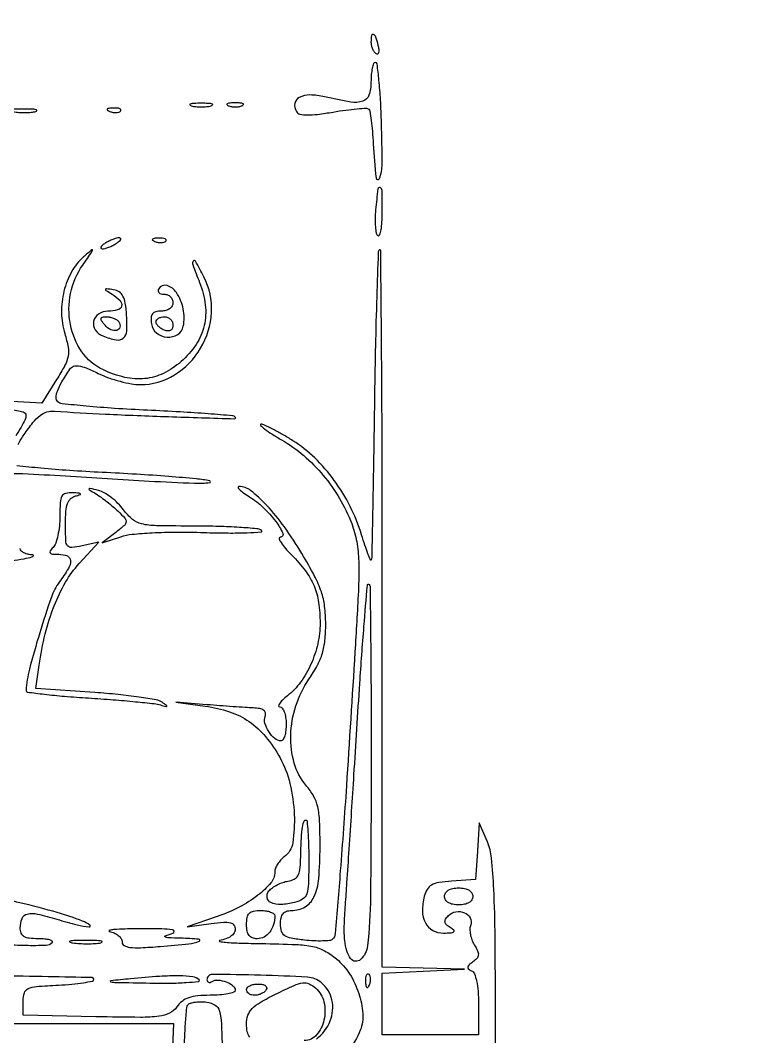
# Model space of a CAD drawing. Extents: x 24 to 1546, y 0 to 2379.
# Drawn here: x 500 to 626.8, y 1605.7 to 1785.4 of the extents above; entities that cross this region are included whole.
import ezdxf

# ---------------------------------------------------------------- set-up
doc = ezdxf.new("R2010")
doc.units = 0
doc.header["$MEASUREMENT"] = 0
doc.layers.get('0').update_dxf_attribs({"linetype": 'CONTINUOUS'})

msp = doc.modelspace()

# ---------------------------------------------------------------- linework, layer by layer
for points in [[(339.46395, 1554.999339, -0.000003), (282.698834, 1555.153426, -0.227171)], [(584, 1581.310317), (584, 1609.040349, 0.002172), (583.938189, 1623.271746, 0.009283), (583.706811, 1631.759813, 0.013452), (583.304952, 1637.27609, 0.075431), (582.574291, 1640.13519), (581.148581, 1643.5), (580.824291, 1638.5), (580.5, 1633.5), (576.254678, 1633.192731, 0.020745), (573.990338, 1632.934079, 0.087751), (572.703716, 1632.492988, 0.131791), (571.923175, 1631.740054, 0.07399), (571.414384, 1630.514902, 0.063227), (571.096006, 1627.865986, 0.119478), (571.613782, 1625.790638, 0.150794), (572.907987, 1624.486721, 0.124515), (574.817388, 1624.015313, 0.011385), (576.170255, 1624.053848, 0.157879), (576.621327, 1624.225912, 0.461564), (576.629174, 1624.502676, 0.042653), (576.008359, 1624.973672, -0.04647), (575.332749, 1625.494398, -0.169745), (575.084245, 1625.965972, -0.181249), (575.191497, 1626.469409, -0.054276), (575.691142, 1627.091142, -0.155237), (577.010603, 1627.773684, -0.142098), (578.534372, 1627.600856, -0.172033), (579.540879, 1626.689225, -0.218505), (579.619969, 1625.452038, 0.091167), (579.483599, 1624.721619, 0.046085), (579.567444, 1623.785846, 0.043694), (579.837642, 1622.80496, 0.049701), (580.266215, 1621.929955, -0.031347), (580.846951, 1620.84666, -0.129941), (580.972168, 1620.121503, -0.162692), (580.711531, 1619.521835, -0.057431), (580, 1618.893356, 0.02858), (579.313917, 1618.35436, 0.173746), (579.099392, 1617.965092, 0.275417), (579.228715, 1617.639306, 0.067589), (579.75, 1617.340536, -0.203421), (580.281064, 1616.80795, -0.043688), (580.668898, 1615.532908, -0.034776), (580.920314, 1613.728413, -0.01723), (581, 1611.416667), (581, 1606), (572.5, 1606), (564, 1606), (564, 1611.45619), (564, 1616.912381), (571.25, 1617.257493), (578.5, 1617.602606), (571.25, 1617.801303), (564, 1618), (563.98438, 1623.75, -0.000718), (563.979113, 1627.864816, -0.000022), (563.982509, 1644.82853, -0.000043), (563.98913, 1664.81823, -0.00003), (563.999943, 1687.432229, 0.00086), (563.973755, 1709.610257, 0.001454), (563.865845, 1728.190746, 0.000121), (563.71758, 1744.743888, 0.664858), (563.499652, 1744.832985, 0.189896), (563.278772, 1744.324888, 0.000502), (563.016487, 1736.555535, 0.002951), (562.780153, 1727.75219, 0.001824), (562.601158, 1717.400756, -0.000626), (562.447, 1707.051441, -0.001015), (562.287101, 1698.255222, -0.000123), (562.126713, 1690.41443, -0.084375), (562.047417, 1690, -0.6787), (561.913394, 1689.997209, -0.008244), (561.469574, 1691.100207, -0.011179), (560.938427, 1692.584215, -0.005903), (560.342496, 1694.447514, 0.042356), (558.339775, 1699.426943, 0.040893), (555.506765, 1704.06015, 0.042035), (552.050109, 1708.044798, 0.051806), (548.192109, 1711.093123, 0.009732), (546.35966, 1712.205821, 0.012837), (544.645215, 1713.143708, 0.010282), (543.190512, 1713.85421, 0.110829), (542.554219, 1713.991839, 0.667127), (542.475344, 1713.797979, 0.033313), (543.187815, 1713.18066, 0.020321), (544.4625, 1712.295955, 0.009301), (546.191535, 1711.241839, -0.044948), (550.102262, 1708.45747, -0.041516), (553.567059, 1704.949834, -0.041073), (556.438505, 1700.877693, -0.041839), (558.58547, 1696.415373, -0.046471), (559.47197, 1693.236144, -0.038435), (559.830955, 1689.736727, -0.019002), (559.764386, 1684.455518, -0.002765), (559.161688, 1673.729732, -0.000902), (557.655623, 1650.031281, -0.003294), (556.574269, 1635.008555, -0.001084), (555.679769, 1623.936318, -0.190867), (555.166118, 1622.89952, -0.160462), (554.686149, 1622.687816, -0.016932), (553.447235, 1622.609239, -0.019566), (551.926357, 1622.623914, -0.0145), (550.25, 1622.754556, -0.016962), (547.878704, 1623.0904, -0.104421), (546.741188, 1623.548306, -0.176089), (546.184383, 1624.309736, -0.070817), (546, 1625.605035, -0.049248), (546.108807, 1626.707046, -0.120861), (546.451315, 1627.439542, -0.143202), (547.049836, 1627.856424, -0.081157), (547.928571, 1628, 0.131745), (550.340416, 1628.646723, 0.156478), (551.917282, 1630.386235, 0.085594), (552.766173, 1633.64029, 0.021106), (553, 1639.177073, 0.009234), (552.914579, 1643.802211, 0.046644), (552.579757, 1646.360189, 0.073331), (551.850908, 1648.240595, 0.045865), (550.5, 1650.182369, -0.10644), (548.439067, 1654.070308, -0.0759), (547.82848, 1658.97583, -0.070862), (548.715954, 1664.171906, -0.071343), (551.018197, 1668.900481, 0.025023), (552.523229, 1671.380205, 0.049929), (553.406964, 1673.495793, 0.049616), (553.856985, 1675.753267, 0.024409), (554, 1678.681062, 0.030396), (553.80968, 1681.808846, 0.051241), (553.226536, 1684.369194, 0.040477), (552.030572, 1687.14176, 0.012418), (549.791123, 1691.117446, 0.021368), (546.689319, 1695.846124, 0.032271), (543.563833, 1699.650065, 0.035742), (540.724464, 1702.27946, 0.171336), (538.673275, 1702.996262, 0.486071), (538.531343, 1702.814411, 0.137349), (538.738471, 1702.448553, 0.042759), (539.451303, 1701.851559, 0.01603), (540.542795, 1701.136969, -0.053516), (542.945875, 1699.292867, -0.040348), (545.16418, 1696.807468, -0.056126), (546.407368, 1694.71405, -0.544535), (545.94613, 1694, 0.510087), (545.769767, 1693.756802, 0.065615), (546.098709, 1693.070562, 0.035488), (546.871772, 1692.051477, 0.016371), (548.010197, 1690.835957, -0.035327), (550.427435, 1688.05068, -0.062601), (551.933731, 1685.414432, -0.06281), (552.737747, 1682.493569, -0.035805), (553, 1678.836029, -0.055539), (552.593036, 1675.183581, -0.04984), (551.388557, 1671.567445, -0.051339), (549.543644, 1668.372787, -0.069608), (547.238293, 1665.972802, 0.020595), (546.350978, 1665.213669, 0.053513), (545.800376, 1664.57951, 0.15401), (545.67782, 1664.186727, 0.413284), (545.865141, 1664, -0.23531), (546.30013, 1663.783286, -0.071301), (546.666635, 1663.11875, -0.054477), (546.917157, 1662.14897, -0.036004), (547, 1661, -0.027681), (546.936314, 1659.850513, -0.043498), (546.742218, 1658.88125, -0.053871), (546.460705, 1658.200687, -0.274322), (546.122445, 1658, -0.178413), (545.019692, 1658.406427, -0.072095), (543.945494, 1659.629623, -0.071523), (543.254084, 1661.121861, -0.16587), (543.299954, 1662.339285, 0.145715), (543.34653, 1662.942866, 0.189482), (543.042147, 1663.40053, 0.107697), (542.328168, 1663.698029, 0.033094), (541.16183, 1663.831652, -0.004046), (539.775074, 1663.909387, -0.001216), (537.666288, 1664.049871, -0.001219), (535.300929, 1664.219021, -0.001323), (533, 1664.395323), (527.5, 1664.83138), (532.708627, 1664.14183, -0.047919), (537.010762, 1663.146375, -0.070751), (540.470209, 1661.413328, -0.069539), (543.350728, 1658.759094, -0.044561), (545.916667, 1654.995106, -0.069648), (547.676026, 1650.461889, -0.04711), (548.43417, 1644.96217, -0.047511), (548.175155, 1639.99634, -0.200723), (546.666667, 1637.498211, 0.05113), (546.029034, 1636.9235, 0.044883), (545.489583, 1636.207033, 0.047348), (545.120386, 1635.463804, 0.091861), (545, 1634.814071, -0.176322), (544.297568, 1632.884094, -0.053525), (542.017314, 1630.691791, -0.046036), (538.722453, 1628.594829, -0.03554), (534.80462, 1626.921179), (529.5, 1625.088361), (533.75, 1625.671989, -0.013396), (535.982528, 1625.917841, -0.077408), (537.162962, 1625.833156, -0.183974), (537.765697, 1625.429587, -0.155463), (538, 1624.694231, -0.145845), (537.80305, 1624.03339, -0.092251), (537.242984, 1623.447982, -0.072292), (536.366533, 1622.992577, -0.046165), (535.25, 1622.716254, 0.821475), (535.242336, 1622.546266, 0.041097), (536.296212, 1622.378024, 0.011212), (538.941521, 1622.235747, 0.004146), (542.673275, 1622.149832, -0.006037), (548.759893, 1621.986672, -0.041044), (551.743036, 1621.624197, -0.075042), (553.809375, 1620.863456, -0.049276), (555.904388, 1619.426999, -0.076827), (558.216934, 1616.779321, -0.06059), (559.852142, 1613.337695, -0.063267), (560.556814, 1609.791475, -0.110934), (560.108333, 1606.847456, -0.078274), (557.907546, 1603.07722, -0.099768)], [(499.612189, 1710.437959, -0.020934), (500.675819, 1712.169896, -0.019764), (502.226553, 1714.287289, -0.060253), (503.492834, 1715.536934, -0.089401), (504.707072, 1716.169233, -0.093615), (506.045715, 1716.323977, 0.006221), (515.094333, 1715.788065, 0.003392), (526.210941, 1715.343923, 0.000469), (537.866269, 1714.96836, 0.667907), (538, 1715.264357, 0.185442), (537.528301, 1715.492624, 0.001442), (533.240625, 1715.841136, 0.005024), (528.285964, 1716.17943, 0.003175), (522.5, 1716.479254, -0.004807), (516.690309, 1716.799317, -0.007343), (511.658724, 1717.199333, -0.003179), (507.394944, 1717.628766, -0.166569), (506.657359, 1717.973167, -0.212162), (506.351121, 1718.727339, -0.079941), (506.57331, 1719.87064, -0.046145), (507.338782, 1721.481054, -0.014273), (508.776255, 1723.751173, -0.162892), (509.415276, 1724.241838, -0.120884), (510.307966, 1724.323545, -0.061071), (511.639124, 1723.953248, -0.014193), (513.761436, 1723.001173, 0.026574), (515.588813, 1722.235157, 0.020384), (517.655567, 1721.588943, 0.020779), (519.643995, 1721.142773, 0.045108), (521.201694, 1721.003738, 0.138602), (527.261624, 1722.723892, 0.121683), (531.884303, 1727.428719, 0.120389), (533.815542, 1733.78903, 0.133896), (532.47432, 1740.04966, 0.006111), (530.990031, 1742.835964, 0.537976), (530.594459, 1742.868464, 0.26061), (530.495895, 1742.240808, 0.005044), (531.704794, 1739.069604, -0.063208), (532.711827, 1735.093343, -0.088077), (532.514479, 1731.435721, -0.089144), (531.07561, 1728.101691, -0.066352), (528.434221, 1725.076389, -0.066744), (525.309591, 1722.996729, -0.088205), (522.027608, 1722.06009, -0.083484), (518.485878, 1722.288984, -0.053514), (514.589509, 1723.658707, -0.130825), (510.894961, 1726.803205, -0.10461), (508.866345, 1731.641501, -0.098337), (508.907594, 1737.150952, -0.101298), (511.05858, 1742.162385, 0.001003), (512.65928, 1744.475537, 0.130234), (512.775462, 1744.799522, 0.669988), (512.658826, 1744.859581, 0.002778), (511.180427, 1743.587198, 0.087985), (509.073719, 1740.977099, 0.066165), (507.732086, 1737.532589, 0.063725), (507.303238, 1733.719749, 0.069065), (507.872972, 1730.029646, -0.02609), (508.459354, 1727.622315, -0.0908), (508.468375, 1726.028205, -0.079772), (507.911275, 1724.426102, -0.017311), (506.429897, 1721.88895), (503.797276, 1717.718608), (492.148638, 1718.371291, 0.000312)], [(498.275859, 1716.659512, -0.02566), (500.516848, 1716.180974, -0.339485), (501, 1715.55139, -0.110524), (500.841919, 1714.844985, -0.015622), (500.16066, 1713.508974, -0.017174), (499.236735, 1711.95759, -0.013858)], [(497.669987, 1705.162917, -0.044866), (500.465055, 1705.276126, -0.003423), (508.006163, 1704.853103, 0.001127), (522.810833, 1703.954399, 0.00617), (530.81739, 1703.585549, 0.032742), (533.48453, 1703.670299, 0.864563), (533.5, 1703.993725, 0.024982), (531.111249, 1704.337325, 0.003723), (526.26875, 1704.752187, 0.004181), (520.536219, 1705.152131, 0.003592), (514.5, 1705.47906, -0.004889), (508.688413, 1705.808946, -0.007448), (503.650718, 1706.219803, -0.003294), (499.386586, 1706.659958, -0.164302)], [(498.5, 1689.875469, 0.006641), (500.669954, 1690.223465, 0.022241), (502.076563, 1690.533246, 0.195633), (502.331172, 1690.725853, 0.563775), (502.25, 1690.878058, -0.04225), (501.388694, 1690.998199, -0.059951), (500.660937, 1691.25793, -0.076856), (500.165927, 1691.608319, -0.203079), (500, 1692, 0.268209)], [(497.283558, 1621.995343, 0.011672), (500.927487, 1621.847, 0.011392), (504.58051, 1621.866867, 0.191588), (505.669297, 1622.335963, 0.453882), (505.652503, 1622.587161, 0.098448), (505.208064, 1622.804939, 0.045104), (504.337349, 1622.953697, 0.019768), (503.166667, 1623, -0.027708), (501.576641, 1623.088181, -0.110212), (500.657869, 1623.403236, -0.167683), (500.170237, 1623.995704, -0.089327), (500, 1624.940983, -0.097147), (500.324992, 1626.597886, -0.243233), (501.235474, 1627.374517, -0.114159), (503.000573, 1627.37751, -0.016676), (506.488216, 1626.45351, 0.010158), (510.058367, 1625.457678, 0.044762), (512.212679, 1625.105062, 0.763447), (512.321934, 1625.414446, 0.056664), (511, 1626.124576, 0.025786), (506.538536, 1627.643708, 0.009822), (500.183274, 1629.313829, 0.009015), (493.92403, 1630.708989, 0.041578)], [(552.352066, 1605.242933, 0.131504), (554.791883, 1608.490916, 0.151377), (555.095522, 1612.173123, 0.166472), (553.235683, 1615.219461, 0.159067), (550.77233, 1616.195565, 0.008956), (542.457873, 1616.560528, 0.006142), (533.933569, 1616.67707, 0.41462), (533, 1615.744796, 0.126769), (533.072901, 1615.461884, 0.189034), (533.267241, 1615.300586, 0.14751), (533.561668, 1615.292875, 0.071836), (533.909758, 1615.444227, -0.16021), (534.969005, 1615.698793, -0.070271), (536.393423, 1615.377006, -0.073583), (537.601973, 1614.701959, -0.232695), (538, 1613.893011, -0.32191), (537.750009, 1613.544955, -0.031691), (536.694782, 1613.262322, -0.030673), (535.259862, 1613.064483, -0.018924), (533.556704, 1613, 0.023494), (531.342437, 1612.895899, 0.059909), (529.774281, 1612.555698, 0.080081), (528.614799, 1611.932576, 0.076859), (527.690925, 1610.969121, -0.124154), (526.396073, 1609.849976, -0.086208), (524.53654, 1609.287555, -0.032566), (521.231036, 1609.10024, -0.003324), (513.384221, 1609.219121), (500.5, 1609.5), (500.5, 1612, -0.079311), (500.728296, 1613.430201, -0.2114), (501.404772, 1614.18119, -0.086087), (502.875027, 1614.555252, -0.007446), (506.75, 1614.797717, 0.011054), (509.146134, 1614.965013, 0.018103), (511.164062, 1615.224758, 0.012396), (512.754608, 1615.529015, 0.352893), (513, 1615.833403, 0.407664), (512.707558, 1616.132474, 0.000713), (504.952446, 1616.295268, 0.00421), (496.109014, 1616.393822, 0.002524)], [(540.572983, 1605.624042, -0.116996), (540.139006, 1606.561321, -0.050216), (540, 1607.941918, -0.080966), (540.249254, 1609.471086, -0.114565), (540.969051, 1610.641705, -0.068782), (542.425174, 1611.75792, -0.014673), (545.25, 1613.254971, -0.008842), (548.40484, 1614.741375, -0.069891), (549.952564, 1615.191566, -0.142662), (551.074869, 1615.033519, -0.077645), (552.25, 1614.266473, -0.155122), (553.678482, 1611.826953, -0.109887), (553.688214, 1608.631911, -0.123245), (552.377737, 1605.994202, -0.2172), (550.214816, 1604.984687, 0.049483)]]:
    msp.add_lwpolyline(points, format="xyb")
for points in [[(562, 1781.559017, 0.056553), (562.06726, 1780.966253, 0.049897), (562.266355, 1780.376706, 0.052741), (562.559445, 1779.877374, 0.095554), (562.906741, 1779.557637, 0.236417), (563.19888, 1779.53149, 0.238295), (563.393387, 1779.749762, 0.095442), (563.429487, 1780.266748, 0.033809), (563.29011, 1780.99862, 0.020231), (562.839479, 1782.475053, 0.209047), (562.416075, 1782.930595, 0.493596), (562.087262, 1782.747863, 0.036651)], [(562, 1774.5, -0.077681), (561.639726, 1772.195046, -0.243573), (560.562251, 1771.123039, -0.119189), (558.416375, 1770.977424, -0.014682), (553.779519, 1771.911888, 0.053102), (551.196153, 1772.228955, 0.124684), (549.317556, 1771.784994, 0.231858), (548.538177, 1770.727153, 0.186371), (548.807202, 1769.322267, 0.195669), (549.44584, 1768.859921, 0.055979), (550.682399, 1768.700359, 0.035602), (552.549591, 1768.802569, 0.011312), (555.307388, 1769.215084, -0.0087), (557.567265, 1769.565194, -0.013104), (559.548444, 1769.784199, -0.007887), (561.191584, 1769.896293, -0.212551), (561.589971, 1769.743362, -0.158193), (561.79146, 1769.348284, -0.006406), (562.02628, 1767.740386, -0.01067), (562.242138, 1765.801362, -0.007301), (562.407984, 1763.592016, 0.010243), (562.898352, 1757.537, 0.785235), (563.485374, 1757.45538, 0.095137), (563.97068, 1760.007649, 0.006818), (563.858886, 1767.25, 0.006737), (563.683419, 1771.371815, 0.011161), (563.411, 1774.842187, 0.00491), (563.092064, 1777.717308, 0.379402), (562.773141, 1778, 0.311226), (562.472711, 1777.79294, 0.03664), (562.22711, 1776.971875, 0.033548), (562.055881, 1775.841485, 0.020819)], [(530.25, 1770.310674, 0.039571), (531.047266, 1770.168469, 0.024357), (532, 1770.122029, 0.024357), (532.952734, 1770.168469, 0.039571), (533.75, 1770.310674, 0.161593), (534.00914, 1770.478988, 0.542911), (533.957812, 1770.633659, 0.052887), (533.251983, 1770.740287, 0.011065), (532, 1770.767997, 0.011065), (530.748017, 1770.740287, 0.052887), (530.042188, 1770.633659, 0.542911), (529.99086, 1770.478988, 0.161593)], [(536.75, 1770.337719, 0.057986), (537.320008, 1770.181385, 0.037979), (538, 1770.12966, 0.037979), (538.679992, 1770.181385, 0.057986), (539.25, 1770.337719, 0.174857), (539.459382, 1770.525001, 0.447206), (539.398438, 1770.693942, 0.078554), (538.89144, 1770.810911, 0.017491), (538, 1770.842105, 0.017491), (537.10856, 1770.810911, 0.078554), (536.601562, 1770.693942, 0.447206), (536.540618, 1770.525001, 0.174857)], [(498.761659, 1769.292739, 0.028254), (499.754739, 1769.159391, 0.020511), (500.869594, 1769.119272, 0.020826), (501.934218, 1769.169017, 0.041951), (502.761659, 1769.31292, 0.285845), (502.916221, 1769.476221, 0.417468), (502.814362, 1769.62839, 0.038992), (501.938425, 1769.726931, 0.009782), (500.5, 1769.747817, 0.008901), (499.071102, 1769.715166, 0.053901), (498.339362, 1769.605813, 0.67161), (498.319562, 1769.45659, 0.082665)], [(515.8125, 1769.316886, 0.051402), (516.359369, 1769.160852, 0.05415), (516.916927, 1769.123424, 0.060344), (517.402231, 1769.202593, 0.126455), (517.729167, 1769.395833, 0.296942), (517.77538, 1769.614691, 0.208169), (517.592839, 1769.799335, 0.077125), (517.112848, 1769.910055, 0.028489), (516.416667, 1769.921053, 0.018894), (515.670344, 1769.862007, 0.168741), (515.37858, 1769.720685, 0.470617), (515.395823, 1769.538436, 0.054073)], [(562.821481, 1751.925246, 0.018831), (562.729733, 1750.329158, 0.026551), (562.777208, 1748.905199, 0.025196), (562.93212, 1747.779869, 0.210541), (563.216445, 1747.366229, 0.473156), (563.519433, 1747.470116, 0.04168), (563.769831, 1748.36343, 0.031289), (563.944352, 1749.725672, 0.016217), (564, 1751.440983, 0.004526), (563.964863, 1755.322455, 0.29918), (563.605528, 1755.848242, 0.49706), (563.211511, 1755.615943, 0.005105)], [(515, 1746, 0.027796), (514.485814, 1745.625641, 0.102785), (514.234375, 1745.315379, 0.335455), (514.267727, 1745.122372, 0.190341), (514.5, 1745.030626, 0.067616), (514.987337, 1745.096832, 0.024967), (515.646875, 1745.315379, 0.024204), (516.352293, 1745.628962, 0.026766), (517, 1746, 0.027796), (517.514186, 1746.374359, 0.102785), (517.765625, 1746.684621, 0.335455), (517.732273, 1746.877628, 0.190341), (517.5, 1746.969374, 0.067616), (517.012663, 1746.903168, 0.024967), (516.353125, 1746.684621, 0.024204), (515.647707, 1746.371038, 0.026766)], [(523.8125, 1746.316886, 0.051402), (524.359369, 1746.160852, 0.05415), (524.916927, 1746.123424, 0.060344), (525.402231, 1746.202593, 0.126455), (525.729167, 1746.395833, 0.296942), (525.77538, 1746.614691, 0.208169), (525.592839, 1746.799335, 0.077125), (525.112848, 1746.910055, 0.028489), (524.416667, 1746.921053, 0.018894), (523.670344, 1746.862007, 0.168741), (523.37858, 1746.720685, 0.470617), (523.395823, 1746.538436, 0.054073)], [(524.473008, 1737.956326, 0.14801), (524.37662, 1737.59354, 0.191608), (524.513546, 1737.280921, 0.133038), (524.886908, 1737.069707, 0.062657), (525.440983, 1737, -0.095165), (526.036055, 1736.885705, -0.09695), (526.542039, 1736.559375, -0.098802), (526.880765, 1736.072373, -0.103052), (527, 1735.5, -0.131972), (526.843327, 1734.916754, -0.105076), (526.405075, 1734.431199, -0.089435), (525.737638, 1734.109795, -0.067699), (524.930449, 1734, 0.058734), (523.943554, 1733.88367, 0.170392), (523.373967, 1733.516803, 0.155275), (523.127586, 1732.847977, 0.046519), (523.180449, 1731.75, 0.189622), (524.091928, 1730.142726, 0.152592), (525.953146, 1729.405196, 0.160867), (527.832156, 1729.87413, 0.207131), (528.824861, 1731.329095, 0.098929), (528.803453, 1734.403162, 0.094496), (527.608575, 1737.288559, 0.17794), (525.945431, 1738.52054, 0.337668)], [(516.25, 1736.987141, -0.058735), (517.641604, 1735.87792, -0.262409), (517.907077, 1734.908357, -0.275472), (517.216534, 1734.215328, -0.062477), (515.5, 1734, 0.14957), (513.840616, 1733.492253, 0.195139), (512.963655, 1732.186683, 0.200764), (513.255848, 1730.669101, 0.15572), (514.581787, 1729.606989, 0.042082), (516.958899, 1728.917533, 0.23111), (518.214563, 1729.246281, 0.203323), (518.827123, 1730.484798, 0.032638), (518.807498, 1733.241373, 0.019947), (518.56302, 1735.40995, 0.079759), (518.154904, 1736.678186, 0.133508), (517.496188, 1737.405477, 0.106075), (516.5, 1737.778204, 0.004275), (515.241103, 1737.953195, 0.363405), (515.089373, 1737.856461, 0.338376), (515.15284, 1737.680666, 0.004036)], [(517.457295, 1732.069098, -0.189332), (517.62334, 1731.153183, -0.296611), (517.083985, 1730.598715, -0.169397), (516.000764, 1730.721733, -0.107759), (514.990862, 1731.51101, -0.020503), (514.380863, 1732.310561, -0.209835), (514.301216, 1732.709506, -0.309419), (514.547214, 1732.940537, -0.038489), (515.318538, 1733, -0.053722), (515.959247, 1732.93096, -0.048999), (516.591712, 1732.726548, -0.052232), (517.123319, 1732.425765, -0.09982)], [(527, 1731.531385, -0.094119), (526.893789, 1730.972145, -0.166113), (526.592642, 1730.617923, -0.151899), (526.114961, 1730.503306, -0.075244), (525.5, 1730.638374, -0.048303), (524.926204, 1730.924763, -0.053891), (524.440625, 1731.307216, -0.061199), (524.108626, 1731.723081, -0.13875), (524, 1732.106989, -0.164455), (524.115158, 1732.447641, -0.095748), (524.440625, 1732.737678, -0.076852), (524.926285, 1732.933678, -0.057609), (525.5, 1733, -0.096899), (526.072505, 1732.887999, -0.097416), (526.559375, 1732.568594, -0.098432), (526.885371, 1732.091819, -0.10122)], [(513.412251, 1701.672905, -0.019415), (514.286237, 1701.088971, -0.009791), (515.343759, 1700.289337, -0.009708), (516.405686, 1699.419272, -0.014222), (517.302306, 1698.609945, -0.018286), (518.520988, 1697.356939, -0.214328), (518.725561, 1696.724135, -0.18861), (518.401733, 1696.105793, -0.013772), (516.890055, 1694.86327), (514.5, 1693.00665), (517.776558, 1694.110408, -0.056694), (519.768899, 1694.538518, -0.011951), (523.323967, 1694.803829, -0.011809), (527.653998, 1694.920647, -0.008772), (532.438062, 1694.852759, 0.005786), (536.726665, 1694.766284, 0.011377), (540.137489, 1694.8146, 0.010302), (542.593125, 1694.956011, 0.720274), (542.661505, 1695.230363, 0.120348), (541.795103, 1695.524329, 0.005827), (538.738622, 1695.756788, 0.009213), (535.068865, 1695.925088, 0.006489), (530.938058, 1695.984687, -0.004155), (524.058703, 1696.051829, -0.05137), (521.462738, 1696.366743, -0.119928), (519.845453, 1697.17223, -0.058405), (518.257842, 1698.86512, 0.037623), (517.276326, 1700.002781, 0.031702), (516.080374, 1701.05246, 0.032895), (514.859979, 1701.871711, 0.072494), (513.819784, 1702.288025, 0.002217), (512.315491, 1702.642681, 0.312837), (512.154054, 1702.578335, 0.421329), (512.185023, 1702.434717, 0.002678)], [(507, 1697.7, -0.025442), (506.911702, 1695.965859, -0.028275), (506.6475, 1694.310625, -0.029295), (506.263632, 1692.941677, -0.113847), (505.8, 1692.2, 0.043912), (505.293644, 1691.595934, 0.338229), (505.308333, 1691.25, 0.201593), (505.705795, 1691.043983, 0.02009), (506.8, 1691, -0.094561), (508.325575, 1690.708876, -0.302101), (508.888037, 1689.89879, -0.14201), (508.506553, 1688.476175, -0.023132), (506.899157, 1686.077472, 0.076077), (505.502025, 1683.424852, 0.009059), (503.439573, 1677.091085, 0.01059), (501.6265, 1670.677488, 0.049586), (501.034152, 1666.892327, 0.392845), (501.249917, 1666.632229, 0.002914), (504.261756, 1666.257398, 0.008556), (507.827604, 1665.896463, 0.005143), (512.069698, 1665.584196, -0.003577), (516.432168, 1665.276807, -0.004798), (520.381261, 1664.931989, -0.003361), (523.682219, 1664.589406, -0.049731), (524.819698, 1664.347537, 0.004641), (525.756726, 1664.058076, 0.354407), (525.892536, 1664.114038, 0.374384), (525.861781, 1664.253061, 0.004804), (525.077683, 1664.821183, 0.110727), (524.05143, 1665.251271, 0.008056), (521.004621, 1665.74354, 0.010947), (517.314123, 1666.196706, 0.008059), (513.209238, 1666.543039), (502.76311, 1667.255049), (503.344141, 1671.377524, -0.025592), (504.419169, 1676.931558, -0.03321), (505.994516, 1681.8705, -0.036984), (508.011884, 1686.056452, -0.054689), (510.418435, 1689.341227), (513.893965, 1693.135621), (510.946982, 1692.488355, -0.028345), (509.0967, 1692.190652, -0.26106), (508.377588, 1692.501379, -0.155122), (508.05391, 1693.40371, -0.009157), (508, 1696.347221, -0.018151), (508.081768, 1698.598983, -0.066692), (508.372462, 1699.991621, -0.115193), (508.912687, 1700.837528, -0.130093), (509.75, 1701.310674, 0.01159), (510.5883, 1701.550633, 0.541772), (510.62878, 1701.693656, 0.197309), (510.392295, 1701.812001, 0.005718), (509.25, 1701.883999, 0.072338), (508.027321, 1701.770067, 0.213158), (507.37407, 1701.265826, 0.110113), (507.067764, 1700.176283, 0.01368)], [(562.02901, 1652.435098, -0.002166), (561.912316, 1630.389736, -0.02507), (561.396332, 1621.765072, -0.181173), (560.161411, 1619.323948, -0.4463), (558.394543, 1619.493284, -0.086281), (557.714082, 1620.854478, -0.04881), (557.357757, 1622.669168, -0.032175), (557.276268, 1625.213378, -0.010296), (557.476415, 1628.993284, 0.001484), (557.752676, 1632.903966, 0.000448), (558.149508, 1638.848027, 0.000449), (558.582613, 1645.515185, 0.000488), (558.991681, 1652, -0.000914), (560.026369, 1668.183165, -0.003519), (560.758457, 1678.233576, -0.001182), (561.359324, 1685.534535, -0.63805), (561.681154, 1685.65218, -0.196006), (561.836463, 1685.283083, -0.00018), (561.939849, 1675.738149, -0.001775), (562.013809, 1665.05263, -0.001083)], [(551, 1637.019052, -0.006885), (550.940463, 1632.695352, -0.072549), (550.6381, 1630.958739, -0.17199), (549.915899, 1630.024097, -0.081774), (548.502236, 1629.411205, -0.050582), (546.090965, 1629.059525, -0.117025), (544.304977, 1629.401596, -0.256641), (543.633405, 1630.292139, -0.212206), (543.959996, 1631.451799, -0.064094), (544.571561, 1632.021598, -0.036257), (545.436681, 1632.55149, -0.035562), (546.402069, 1632.96648, -0.048401), (547.322621, 1633.189966, 0.077095), (548.413588, 1633.521861, 0.148562), (549.079303, 1634.134838, 0.102759), (549.436205, 1635.187606, 0.025988), (549.563443, 1637, -0.006361), (549.664305, 1640.26886, -0.022363), (549.849828, 1642.364802, -0.029362), (550.108163, 1643.695775, -0.34263), (550.5, 1644, -0.387763), (550.700939, 1643.816588, -0.004911), (550.853125, 1641.949347, -0.011161), (550.964048, 1639.695774, -0.006715)], [(580, 1630.5, -0.140575), (579.822179, 1629.88002, -0.118484), (579.333333, 1629.4, -0.088208), (578.543379, 1629.09863, -0.04716), (577.5, 1629, -0.04716), (576.456621, 1629.09863, -0.088208), (575.666667, 1629.4, -0.118484), (575.177821, 1629.88002, -0.140575), (575, 1630.5, -0.140575), (575.177821, 1631.11998, -0.118484), (575.666667, 1631.6, -0.088208), (576.456621, 1631.90137, -0.04716), (577.5, 1632, -0.04716), (578.543379, 1631.90137, -0.088208), (579.333333, 1631.6, -0.118484), (579.822179, 1631.11998, -0.140575)], [(545, 1627.081787, -0.0729), (544.76905, 1625.506187, -0.090126), (544.097108, 1624.186169, -0.103021), (543.089575, 1623.311619, -0.128078), (541.893011, 1623, -0.085724), (541.026893, 1623.149594, -0.146188), (540.439301, 1623.580162, -0.117503), (540.104697, 1624.341336, -0.045088), (540, 1625.5, -0.045527), (540.115743, 1626.768514, -0.152009), (540.5, 1627.5, -0.152009), (541.231486, 1627.884257, -0.045527), (542.5, 1628, -0.03493), (543.457534, 1627.933025, -0.053132), (544.265625, 1627.730275, -0.069316), (544.820686, 1627.433926, -0.239948)], [(515.75, 1624.294267, -0.056279), (516.610466, 1624.02553, -0.066215), (517.339062, 1623.581435, -0.077508), (517.831828, 1623.037918, -0.146474), (518, 1622.476165, 0.263738), (518.367142, 1621.828545, 0.104515), (519.369028, 1621.484192, 0.043094), (521.266602, 1621.414625, 0.008018), (524.75, 1621.643208, 0.005122), (529.825869, 1622.110524, 0.069124), (531.632859, 1622.552877, 0.790433), (531.5792, 1622.920156, 0.015631), (528.416667, 1623.09968, -0.003029), (526.065423, 1623.173777, -0.132916), (525.598017, 1623.319308, -0.621086), (525.620154, 1623.525609, -0.010603), (527, 1624, 0.379546), (527.187455, 1624.316038, 0.321046), (526.895674, 1624.593003, 0.030081), (524.99927, 1624.741044, 0.005581), (521.5, 1624.764138, 0.005108), (518.570024, 1624.720836, 0.014137), (516.510938, 1624.611056, 0.056857), (515.740249, 1624.458736, 0.777145)], [(509.26375, 1622.282419, 0.022548), (510.485188, 1622.153707, 0.015659), (511.872547, 1622.114038, 0.015827), (513.209518, 1622.160023, 0.031163), (514.26375, 1622.296069, 0.248898), (514.455688, 1622.450815, 0.49082), (514.374351, 1622.596853, 0.030832), (513.29708, 1622.692368, 0.00738), (511.5, 1622.713986, 0.006817), (509.711719, 1622.684722, 0.040183), (508.780601, 1622.581582, 0.720633), (508.761725, 1622.438612, 0.075924)], [(519.5, 1615.918108, 0.002944), (515.983407, 1615.556146, 0.849601), (515.975139, 1615.402648, 0.048865), (516.98295, 1615.28273, 0.000732), (522.916667, 1615.168108, 0.007047), (526.479297, 1615.154726, 0.013238), (529.355899, 1615.26067, 0.010073), (531.515424, 1615.441265, 0.631352), (531.614053, 1615.71928, 0.165709), (530.508593, 1616.262805, 0.028037), (528.128263, 1616.435611, 0.021312), (524.635708, 1616.344066, 0.006964)], [(561.683114, 1614.8125, -0.054073), (561.461564, 1614.395823, -0.470617), (561.279315, 1614.37858, -0.168741), (561.137993, 1614.670344, -0.018894), (561.078947, 1615.416667, -0.028489), (561.089945, 1616.112848, -0.077125), (561.200665, 1616.592839, -0.208169), (561.385309, 1616.77538, -0.296942), (561.604167, 1616.729167, -0.126455), (561.797407, 1616.402231, -0.060344), (561.876576, 1615.916927, -0.05415), (561.839148, 1615.359369, -0.051402)], [(543.5, 1614, -0.08825), (543.157656, 1613.617164, -0.053305), (542.640225, 1613.29375, -0.051278), (542.038022, 1613.074167, -0.061875), (541.440983, 1613, -0.067639), (540.890182, 1613.074854, -0.08433), (540.423289, 1613.29375, -0.09965), (540.111069, 1613.61866, -0.142666), (540, 1614, -0.195654), (540.155423, 1614.381985, -0.086673), (540.604836, 1614.70625, -0.066561), (541.270941, 1614.926392, -0.0466), (542.059017, 1615, -0.047867), (542.804599, 1614.928459, -0.104212), (543.33165, 1614.70625, -0.181468), (543.558599, 1614.378123, -0.202618)], [(535.784983, 1601.25), (536.069966, 1591), (532.534983, 1591), (529, 1591), (529, 1600.833333, -0.00676), (529.051645, 1604.65312, -0.010107), (529.209319, 1607.987444, -0.00549), (529.428125, 1610.770952, -0.17577), (529.712576, 1611.379243, -0.130786), (530.153747, 1611.634956, -0.034438), (530.961202, 1611.795577, -0.032536), (531.938939, 1611.856725, -0.028384), (532.962576, 1611.79591, -0.11351), (534.43807, 1611.270408, -0.187423), (535.209622, 1610.216748, -0.05506), (535.55195, 1607.974379, -0.003422)]]:
    msp.add_lwpolyline(points, format="xyb", close=True)
msp.add_lwpolyline([(425.2, 1604.433333), (425.2, 1608), (476.14381, 1608), (527.087619, 1608), (526.79381, 1600.75)])

doc.saveas('drawing.dxf')
